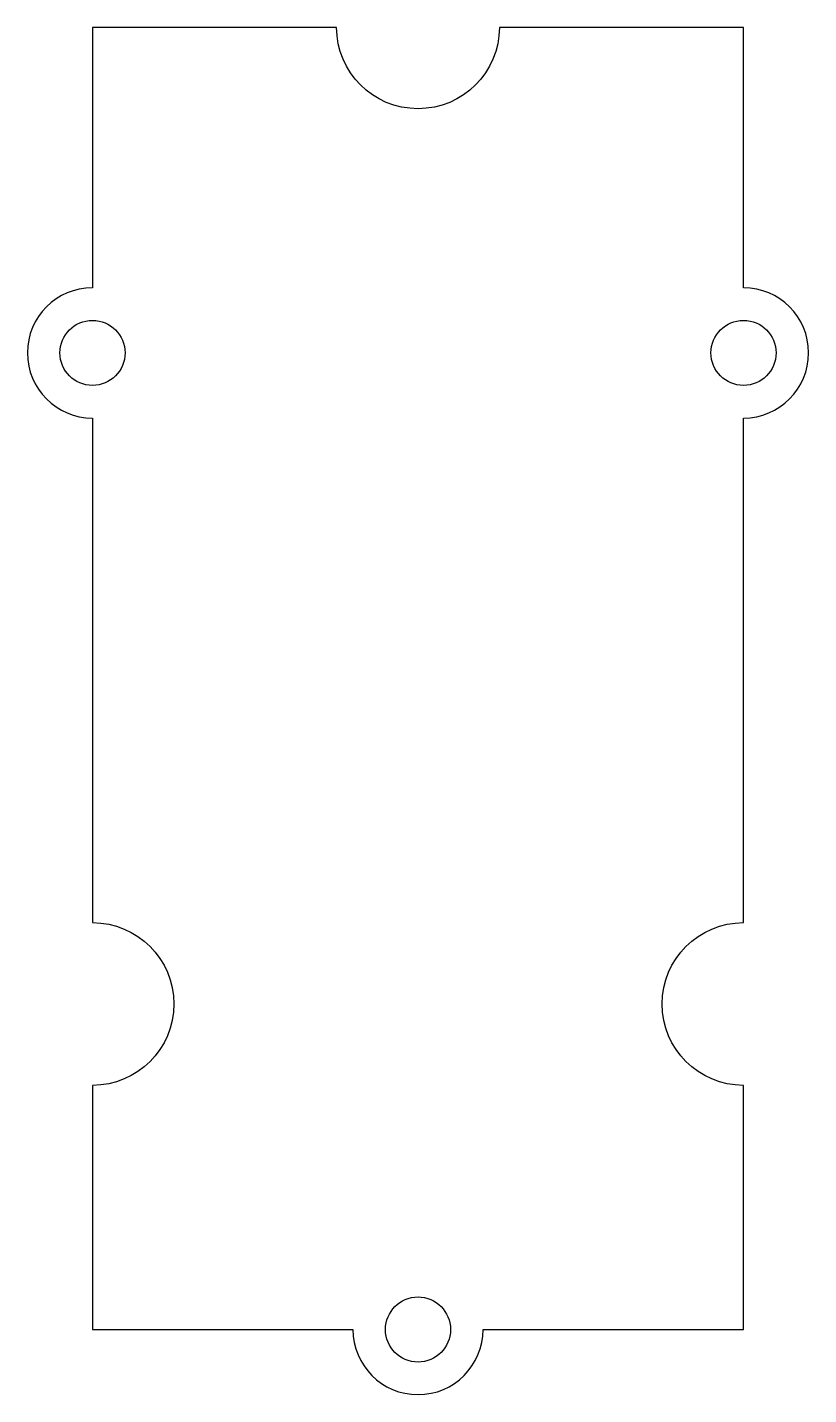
# Model space of a CAD drawing. Header units: millimetres. Extents: x -2 to 22, y -2 to 40.
import ezdxf

# ---------------------------------------------------------------- set-up
doc = ezdxf.new("R2010")
doc.units = ezdxf.units.MM

msp = doc.modelspace()

# ---------------------------------------------------------------- linework, layer by layer
msp.add_lwpolyline([(8, 0, 1), (12, 0), (20, 0), (20, 7.5, -1), (20, 12.5), (20, 28, 1), (20, 32), (20, 40), (12.5, 40, -1), (7.5, 40), (0, 40), (0, 32, 1), (0, 28), (0, 12.5, -1), (0, 7.5), (0, 0)], format="xyb", close=True)
for centre in [(0, 30), (20, 30), (10, 0)]:
    msp.add_circle(centre, 1)

doc.saveas('drawing.dxf')
